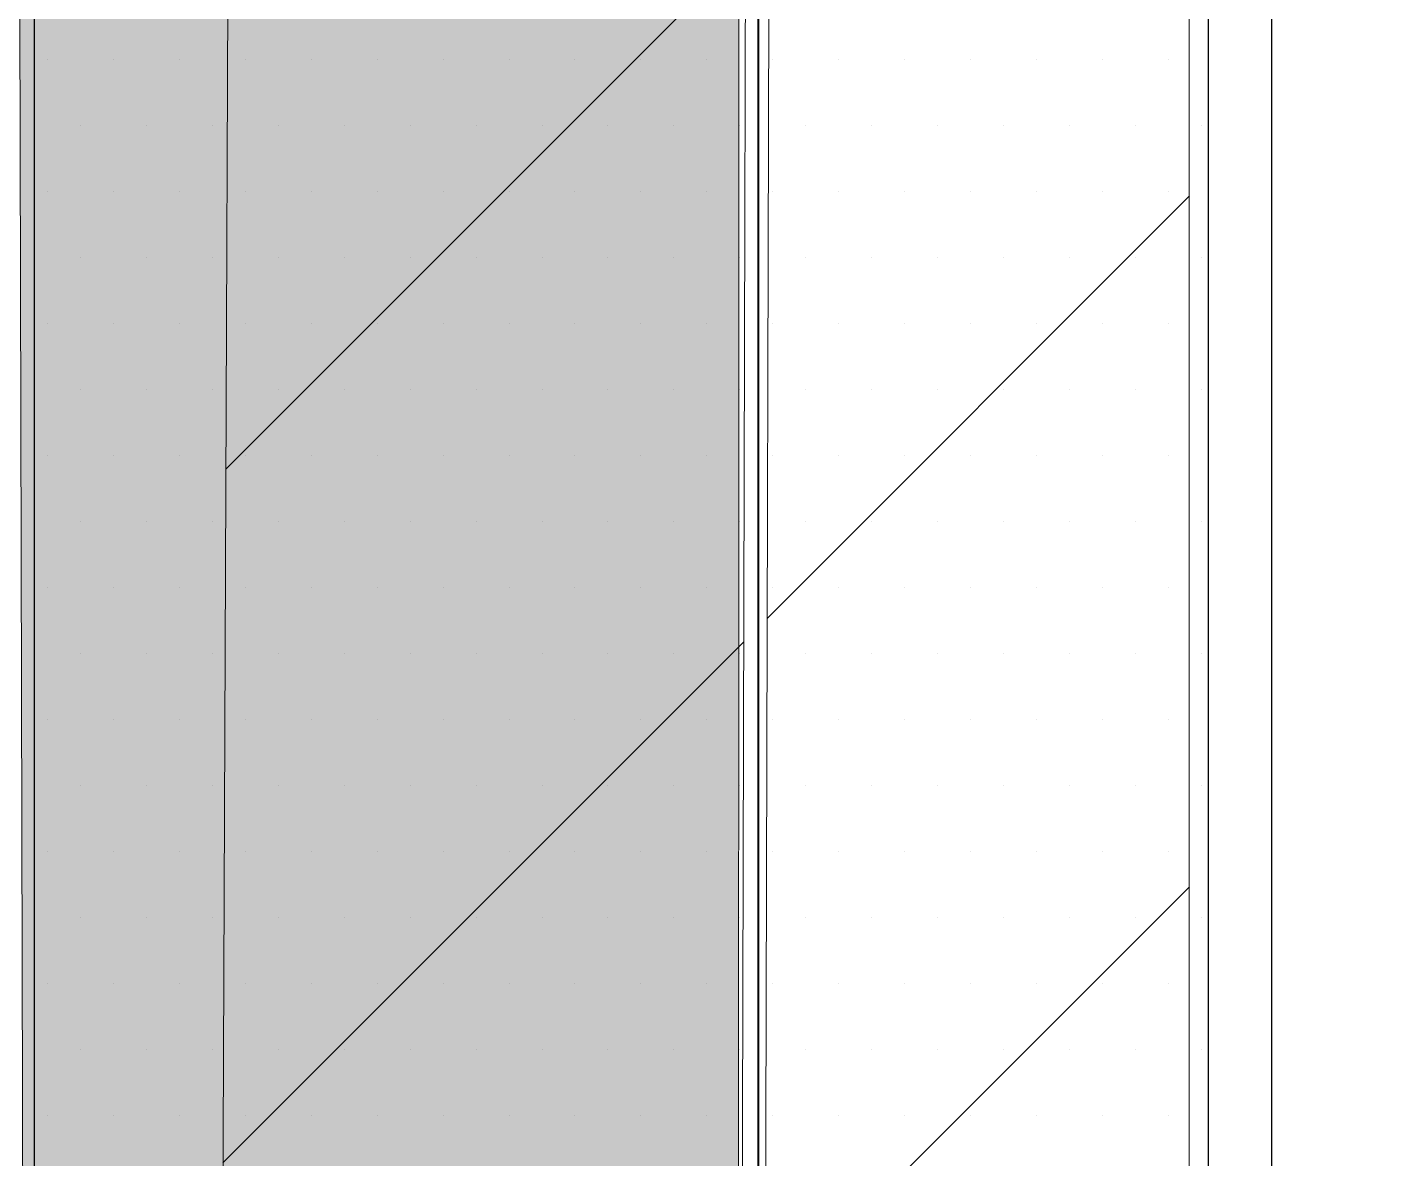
# Model space of a CAD drawing. Extents: x -1279 to 5791, y -3809 to 1769.
# Drawn here: x -649.15 to -621.53, y -2723.94 to -2700.78 of the extents above; entities that cross this region are included whole.
import ezdxf

# ---------------------------------------------------------------- set-up
doc = ezdxf.new("R2010")
doc.units = 0
doc.header["$MEASUREMENT"] = 0
for name, color, linetype, lineweight in [('.ATI-HATCH', 7, 'Continuous', 0), ('G-ANNO-TTLB', 7, 'Continuous', 0), ('Layer 12', 7, 'Continuous', 0), ('TYVEK', 7, 'Continuous', 0)]:
    doc.layers.add(name, color=color, linetype=linetype, lineweight=lineweight)
pattern_1 = [(45, (0, 0), (-7.071067, 7.07107), [])]

# ---------------------------------------------------------------- blocks, each defined once
blk = doc.blocks.new('Block_74')
at = {"layer": '.ATI-HATCH'}
for points, knots in [([(-634.164, -2797.622), (-634.164, -2797.622), (-634.164, -2769.558), (-634.164, -2769.558), (-634.164, -2769.558), (-634.177, -2664.619), (-634.177, -2664.619), (-634.177, -2664.619), (-649.005, -2655.929), (-649.005, -2655.929), (-649.005, -2655.929), (-649.004, -2805.979), (-649.004, -2805.979), (-649.004, -2805.979), (-644.452, -2803.416), (-644.452, -2803.416), (-644.452, -2803.416), (-634.164, -2797.622), (-634.164, -2797.622)], [0, 0, 0, 0, 1, 1, 1, 2, 2, 2, 3, 3, 3, 4, 4, 4, 5, 5, 5, 6, 6, 6, 6]), ([(-622.657, -2792.195), (-622.657, -2792.195), (-624.955, -2790.877), (-624.955, -2790.877), (-624.955, -2790.877), (-624.955, -2670.023), (-624.955, -2670.023), (-624.955, -2670.023), (-634.177, -2664.619), (-634.177, -2664.619), (-634.177, -2664.619), (-634.164, -2769.558), (-634.164, -2769.558), (-634.164, -2769.558), (-634.164, -2797.636), (-634.164, -2797.636)], [0, 0, 0, 0, 1, 1, 1, 2, 2, 2, 3, 3, 3, 4, 4, 4, 5, 5, 5, 5])]:
    blk.add_open_spline(points, degree=3, knots=knots, dxfattribs=at)
at = {"layer": '.ATI-HATCH', "color": 8, "lineweight": 0, "true_color": 0x808080}
for points in [[(-648.731, -2701.459), (-648.731, -2701.459), (-648.731, -2701.459), (-648.731, -2701.459)], [(-647.381, -2701.459), (-647.381, -2701.459), (-647.381, -2701.459), (-647.381, -2701.459)], [(-646.031, -2701.459), (-646.031, -2701.459), (-646.031, -2701.459), (-646.031, -2701.459)], [(-644.681, -2701.459), (-644.681, -2701.459), (-644.681, -2701.459), (-644.681, -2701.459)], [(-643.331, -2701.459), (-643.331, -2701.459), (-643.331, -2701.459), (-643.331, -2701.459)], [(-641.981, -2701.459), (-641.981, -2701.459), (-641.981, -2701.459), (-641.981, -2701.459)], [(-640.631, -2701.459), (-640.631, -2701.459), (-640.631, -2701.459), (-640.631, -2701.459)], [(-639.281, -2701.459), (-639.281, -2701.459), (-639.281, -2701.459), (-639.281, -2701.459)], [(-637.931, -2701.459), (-637.931, -2701.459), (-637.931, -2701.459), (-637.931, -2701.459)], [(-636.581, -2701.459), (-636.581, -2701.459), (-636.581, -2701.459), (-636.581, -2701.459)], [(-635.231, -2701.459), (-635.231, -2701.459), (-635.231, -2701.459), (-635.231, -2701.459)], [(-633.881, -2701.459), (-633.881, -2701.459), (-633.881, -2701.459), (-633.881, -2701.459)], [(-632.531, -2701.459), (-632.531, -2701.459), (-632.531, -2701.459), (-632.531, -2701.459)], [(-631.181, -2701.459), (-631.181, -2701.459), (-631.181, -2701.459), (-631.181, -2701.459)], [(-629.831, -2701.459), (-629.831, -2701.459), (-629.831, -2701.459), (-629.831, -2701.459)], [(-628.481, -2701.459), (-628.481, -2701.459), (-628.481, -2701.459), (-628.481, -2701.459)], [(-627.131, -2701.459), (-627.131, -2701.459), (-627.131, -2701.459), (-627.131, -2701.459)], [(-625.781, -2701.459), (-625.781, -2701.459), (-625.781, -2701.459), (-625.781, -2701.459)], [(-648.056, -2702.809), (-648.056, -2702.809), (-648.056, -2702.809), (-648.056, -2702.809)], [(-646.706, -2702.809), (-646.706, -2702.809), (-646.706, -2702.809), (-646.706, -2702.809)], [(-645.356, -2702.809), (-645.356, -2702.809), (-645.356, -2702.809), (-645.356, -2702.809)], [(-644.006, -2702.809), (-644.006, -2702.809), (-644.006, -2702.809), (-644.006, -2702.809)], [(-642.656, -2702.809), (-642.656, -2702.809), (-642.656, -2702.809), (-642.656, -2702.809)], [(-641.306, -2702.809), (-641.306, -2702.809), (-641.306, -2702.809), (-641.306, -2702.809)], [(-639.956, -2702.809), (-639.956, -2702.809), (-639.956, -2702.809), (-639.956, -2702.809)], [(-638.606, -2702.809), (-638.606, -2702.809), (-638.606, -2702.809), (-638.606, -2702.809)], [(-637.256, -2702.809), (-637.256, -2702.809), (-637.256, -2702.809), (-637.256, -2702.809)], [(-635.906, -2702.809), (-635.906, -2702.809), (-635.906, -2702.809), (-635.906, -2702.809)], [(-634.556, -2702.809), (-634.556, -2702.809), (-634.556, -2702.809), (-634.556, -2702.809)], [(-633.206, -2702.809), (-633.206, -2702.809), (-633.206, -2702.809), (-633.206, -2702.809)], [(-631.856, -2702.809), (-631.856, -2702.809), (-631.856, -2702.809), (-631.856, -2702.809)], [(-630.506, -2702.809), (-630.506, -2702.809), (-630.506, -2702.809), (-630.506, -2702.809)], [(-629.156, -2702.809), (-629.156, -2702.809), (-629.156, -2702.809), (-629.156, -2702.809)], [(-627.806, -2702.809), (-627.806, -2702.809), (-627.806, -2702.809), (-627.806, -2702.809)], [(-626.456, -2702.809), (-626.456, -2702.809), (-626.456, -2702.809), (-626.456, -2702.809)], [(-625.106, -2702.809), (-625.106, -2702.809), (-625.106, -2702.809), (-625.106, -2702.809)], [(-648.731, -2704.159), (-648.731, -2704.159), (-648.731, -2704.159), (-648.731, -2704.159)], [(-647.381, -2704.159), (-647.381, -2704.159), (-647.381, -2704.159), (-647.381, -2704.159)], [(-646.031, -2704.159), (-646.031, -2704.159), (-646.031, -2704.159), (-646.031, -2704.159)], [(-644.681, -2704.159), (-644.681, -2704.159), (-644.681, -2704.159), (-644.681, -2704.159)], [(-643.331, -2704.159), (-643.331, -2704.159), (-643.331, -2704.159), (-643.331, -2704.159)], [(-641.981, -2704.159), (-641.981, -2704.159), (-641.981, -2704.159), (-641.981, -2704.159)], [(-640.631, -2704.159), (-640.631, -2704.159), (-640.631, -2704.159), (-640.631, -2704.159)], [(-639.281, -2704.159), (-639.281, -2704.159), (-639.281, -2704.159), (-639.281, -2704.159)], [(-637.931, -2704.159), (-637.931, -2704.159), (-637.931, -2704.159), (-637.931, -2704.159)], [(-636.581, -2704.159), (-636.581, -2704.159), (-636.581, -2704.159), (-636.581, -2704.159)], [(-635.231, -2704.159), (-635.231, -2704.159), (-635.231, -2704.159), (-635.231, -2704.159)], [(-633.881, -2704.159), (-633.881, -2704.159), (-633.881, -2704.159), (-633.881, -2704.159)], [(-632.531, -2704.159), (-632.531, -2704.159), (-632.531, -2704.159), (-632.531, -2704.159)], [(-631.181, -2704.159), (-631.181, -2704.159), (-631.181, -2704.159), (-631.181, -2704.159)], [(-629.831, -2704.159), (-629.831, -2704.159), (-629.831, -2704.159), (-629.831, -2704.159)], [(-628.481, -2704.159), (-628.481, -2704.159), (-628.481, -2704.159), (-628.481, -2704.159)], [(-627.131, -2704.159), (-627.131, -2704.159), (-627.131, -2704.159), (-627.131, -2704.159)], [(-625.781, -2704.159), (-625.781, -2704.159), (-625.781, -2704.159), (-625.781, -2704.159)], [(-648.056, -2705.509), (-648.056, -2705.509), (-648.056, -2705.509), (-648.056, -2705.509)], [(-646.706, -2705.509), (-646.706, -2705.509), (-646.706, -2705.509), (-646.706, -2705.509)], [(-645.356, -2705.509), (-645.356, -2705.509), (-645.356, -2705.509), (-645.356, -2705.509)], [(-644.006, -2705.509), (-644.006, -2705.509), (-644.006, -2705.509), (-644.006, -2705.509)], [(-642.656, -2705.509), (-642.656, -2705.509), (-642.656, -2705.509), (-642.656, -2705.509)], [(-641.306, -2705.509), (-641.306, -2705.509), (-641.306, -2705.509), (-641.306, -2705.509)], [(-639.956, -2705.509), (-639.956, -2705.509), (-639.956, -2705.509), (-639.956, -2705.509)], [(-638.606, -2705.509), (-638.606, -2705.509), (-638.606, -2705.509), (-638.606, -2705.509)], [(-637.256, -2705.509), (-637.256, -2705.509), (-637.256, -2705.509), (-637.256, -2705.509)], [(-635.906, -2705.509), (-635.906, -2705.509), (-635.906, -2705.509), (-635.906, -2705.509)], [(-634.556, -2705.509), (-634.556, -2705.509), (-634.556, -2705.509), (-634.556, -2705.509)], [(-633.206, -2705.509), (-633.206, -2705.509), (-633.206, -2705.509), (-633.206, -2705.509)], [(-631.856, -2705.509), (-631.856, -2705.509), (-631.856, -2705.509), (-631.856, -2705.509)], [(-630.506, -2705.509), (-630.506, -2705.509), (-630.506, -2705.509), (-630.506, -2705.509)], [(-629.156, -2705.509), (-629.156, -2705.509), (-629.156, -2705.509), (-629.156, -2705.509)], [(-627.806, -2705.509), (-627.806, -2705.509), (-627.806, -2705.509), (-627.806, -2705.509)], [(-626.456, -2705.509), (-626.456, -2705.509), (-626.456, -2705.509), (-626.456, -2705.509)], [(-625.106, -2705.509), (-625.106, -2705.509), (-625.106, -2705.509), (-625.106, -2705.509)], [(-648.731, -2706.859), (-648.731, -2706.859), (-648.731, -2706.859), (-648.731, -2706.859)], [(-647.381, -2706.859), (-647.381, -2706.859), (-647.381, -2706.859), (-647.381, -2706.859)], [(-646.031, -2706.859), (-646.031, -2706.859), (-646.031, -2706.859), (-646.031, -2706.859)], [(-644.681, -2706.859), (-644.681, -2706.859), (-644.681, -2706.859), (-644.681, -2706.859)], [(-643.331, -2706.859), (-643.331, -2706.859), (-643.331, -2706.859), (-643.331, -2706.859)], [(-641.981, -2706.859), (-641.981, -2706.859), (-641.981, -2706.859), (-641.981, -2706.859)], [(-640.631, -2706.859), (-640.631, -2706.859), (-640.631, -2706.859), (-640.631, -2706.859)], [(-639.281, -2706.859), (-639.281, -2706.859), (-639.281, -2706.859), (-639.281, -2706.859)], [(-637.931, -2706.859), (-637.931, -2706.859), (-637.931, -2706.859), (-637.931, -2706.859)], [(-636.581, -2706.859), (-636.581, -2706.859), (-636.581, -2706.859), (-636.581, -2706.859)], [(-635.231, -2706.859), (-635.231, -2706.859), (-635.231, -2706.859), (-635.231, -2706.859)], [(-633.881, -2706.859), (-633.881, -2706.859), (-633.881, -2706.859), (-633.881, -2706.859)], [(-632.531, -2706.859), (-632.531, -2706.859), (-632.531, -2706.859), (-632.531, -2706.859)], [(-631.181, -2706.859), (-631.181, -2706.859), (-631.181, -2706.859), (-631.181, -2706.859)], [(-629.831, -2706.859), (-629.831, -2706.859), (-629.831, -2706.859), (-629.831, -2706.859)], [(-628.481, -2706.859), (-628.481, -2706.859), (-628.481, -2706.859), (-628.481, -2706.859)], [(-627.131, -2706.859), (-627.131, -2706.859), (-627.131, -2706.859), (-627.131, -2706.859)], [(-625.781, -2706.859), (-625.781, -2706.859), (-625.781, -2706.859), (-625.781, -2706.859)], [(-648.056, -2708.209), (-648.056, -2708.209), (-648.056, -2708.209), (-648.056, -2708.209)], [(-646.706, -2708.209), (-646.706, -2708.209), (-646.706, -2708.209), (-646.706, -2708.209)], [(-645.356, -2708.209), (-645.356, -2708.209), (-645.356, -2708.209), (-645.356, -2708.209)], [(-644.006, -2708.209), (-644.006, -2708.209), (-644.006, -2708.209), (-644.006, -2708.209)], [(-642.656, -2708.209), (-642.656, -2708.209), (-642.656, -2708.209), (-642.656, -2708.209)], [(-641.306, -2708.209), (-641.306, -2708.209), (-641.306, -2708.209), (-641.306, -2708.209)], [(-639.956, -2708.209), (-639.956, -2708.209), (-639.956, -2708.209), (-639.956, -2708.209)], [(-638.606, -2708.209), (-638.606, -2708.209), (-638.606, -2708.209), (-638.606, -2708.209)], [(-637.256, -2708.209), (-637.256, -2708.209), (-637.256, -2708.209), (-637.256, -2708.209)], [(-635.906, -2708.209), (-635.906, -2708.209), (-635.906, -2708.209), (-635.906, -2708.209)], [(-634.556, -2708.209), (-634.556, -2708.209), (-634.556, -2708.209), (-634.556, -2708.209)], [(-633.206, -2708.209), (-633.206, -2708.209), (-633.206, -2708.209), (-633.206, -2708.209)], [(-631.856, -2708.209), (-631.856, -2708.209), (-631.856, -2708.209), (-631.856, -2708.209)], [(-630.506, -2708.209), (-630.506, -2708.209), (-630.506, -2708.209), (-630.506, -2708.209)], [(-629.156, -2708.209), (-629.156, -2708.209), (-629.156, -2708.209), (-629.156, -2708.209)], [(-627.806, -2708.209), (-627.806, -2708.209), (-627.806, -2708.209), (-627.806, -2708.209)], [(-626.456, -2708.209), (-626.456, -2708.209), (-626.456, -2708.209), (-626.456, -2708.209)], [(-625.106, -2708.209), (-625.106, -2708.209), (-625.106, -2708.209), (-625.106, -2708.209)], [(-648.731, -2709.559), (-648.731, -2709.559), (-648.731, -2709.559), (-648.731, -2709.559)], [(-647.381, -2709.559), (-647.381, -2709.559), (-647.381, -2709.559), (-647.381, -2709.559)], [(-646.031, -2709.559), (-646.031, -2709.559), (-646.031, -2709.559), (-646.031, -2709.559)], [(-644.681, -2709.559), (-644.681, -2709.559), (-644.681, -2709.559), (-644.681, -2709.559)], [(-643.331, -2709.559), (-643.331, -2709.559), (-643.331, -2709.559), (-643.331, -2709.559)], [(-641.981, -2709.559), (-641.981, -2709.559), (-641.981, -2709.559), (-641.981, -2709.559)], [(-640.631, -2709.559), (-640.631, -2709.559), (-640.631, -2709.559), (-640.631, -2709.559)], [(-639.281, -2709.559), (-639.281, -2709.559), (-639.281, -2709.559), (-639.281, -2709.559)], [(-637.931, -2709.559), (-637.931, -2709.559), (-637.931, -2709.559), (-637.931, -2709.559)], [(-636.581, -2709.559), (-636.581, -2709.559), (-636.581, -2709.559), (-636.581, -2709.559)], [(-635.231, -2709.559), (-635.231, -2709.559), (-635.231, -2709.559), (-635.231, -2709.559)], [(-633.881, -2709.559), (-633.881, -2709.559), (-633.881, -2709.559), (-633.881, -2709.559)], [(-632.531, -2709.559), (-632.531, -2709.559), (-632.531, -2709.559), (-632.531, -2709.559)], [(-631.181, -2709.559), (-631.181, -2709.559), (-631.181, -2709.559), (-631.181, -2709.559)], [(-629.831, -2709.559), (-629.831, -2709.559), (-629.831, -2709.559), (-629.831, -2709.559)], [(-628.481, -2709.559), (-628.481, -2709.559), (-628.481, -2709.559), (-628.481, -2709.559)], [(-627.131, -2709.559), (-627.131, -2709.559), (-627.131, -2709.559), (-627.131, -2709.559)], [(-625.781, -2709.559), (-625.781, -2709.559), (-625.781, -2709.559), (-625.781, -2709.559)], [(-648.056, -2710.909), (-648.056, -2710.909), (-648.056, -2710.909), (-648.056, -2710.909)], [(-646.706, -2710.909), (-646.706, -2710.909), (-646.706, -2710.909), (-646.706, -2710.909)], [(-645.356, -2710.909), (-645.356, -2710.909), (-645.356, -2710.909), (-645.356, -2710.909)], [(-644.006, -2710.909), (-644.006, -2710.909), (-644.006, -2710.909), (-644.006, -2710.909)], [(-642.656, -2710.909), (-642.656, -2710.909), (-642.656, -2710.909), (-642.656, -2710.909)], [(-641.306, -2710.909), (-641.306, -2710.909), (-641.306, -2710.909), (-641.306, -2710.909)], [(-639.956, -2710.909), (-639.956, -2710.909), (-639.956, -2710.909), (-639.956, -2710.909)], [(-638.606, -2710.909), (-638.606, -2710.909), (-638.606, -2710.909), (-638.606, -2710.909)], [(-637.256, -2710.909), (-637.256, -2710.909), (-637.256, -2710.909), (-637.256, -2710.909)], [(-635.906, -2710.909), (-635.906, -2710.909), (-635.906, -2710.909), (-635.906, -2710.909)], [(-634.556, -2710.909), (-634.556, -2710.909), (-634.556, -2710.909), (-634.556, -2710.909)], [(-633.206, -2710.909), (-633.206, -2710.909), (-633.206, -2710.909), (-633.206, -2710.909)], [(-631.856, -2710.909), (-631.856, -2710.909), (-631.856, -2710.909), (-631.856, -2710.909)], [(-630.506, -2710.909), (-630.506, -2710.909), (-630.506, -2710.909), (-630.506, -2710.909)], [(-629.156, -2710.909), (-629.156, -2710.909), (-629.156, -2710.909), (-629.156, -2710.909)], [(-627.806, -2710.909), (-627.806, -2710.909), (-627.806, -2710.909), (-627.806, -2710.909)], [(-626.456, -2710.909), (-626.456, -2710.909), (-626.456, -2710.909), (-626.456, -2710.909)], [(-625.106, -2710.909), (-625.106, -2710.909), (-625.106, -2710.909), (-625.106, -2710.909)], [(-648.731, -2712.259), (-648.731, -2712.259), (-648.731, -2712.259), (-648.731, -2712.259)], [(-647.381, -2712.259), (-647.381, -2712.259), (-647.381, -2712.259), (-647.381, -2712.259)], [(-646.031, -2712.259), (-646.031, -2712.259), (-646.031, -2712.259), (-646.031, -2712.259)], [(-644.681, -2712.259), (-644.681, -2712.259), (-644.681, -2712.259), (-644.681, -2712.259)], [(-643.331, -2712.259), (-643.331, -2712.259), (-643.331, -2712.259), (-643.331, -2712.259)], [(-641.981, -2712.259), (-641.981, -2712.259), (-641.981, -2712.259), (-641.981, -2712.259)], [(-640.631, -2712.259), (-640.631, -2712.259), (-640.631, -2712.259), (-640.631, -2712.259)], [(-639.281, -2712.259), (-639.281, -2712.259), (-639.281, -2712.259), (-639.281, -2712.259)], [(-637.931, -2712.259), (-637.931, -2712.259), (-637.931, -2712.259), (-637.931, -2712.259)], [(-636.581, -2712.259), (-636.581, -2712.259), (-636.581, -2712.259), (-636.581, -2712.259)], [(-635.231, -2712.259), (-635.231, -2712.259), (-635.231, -2712.259), (-635.231, -2712.259)], [(-633.881, -2712.259), (-633.881, -2712.259), (-633.881, -2712.259), (-633.881, -2712.259)], [(-632.531, -2712.259), (-632.531, -2712.259), (-632.531, -2712.259), (-632.531, -2712.259)], [(-631.181, -2712.259), (-631.181, -2712.259), (-631.181, -2712.259), (-631.181, -2712.259)], [(-629.831, -2712.259), (-629.831, -2712.259), (-629.831, -2712.259), (-629.831, -2712.259)], [(-628.481, -2712.259), (-628.481, -2712.259), (-628.481, -2712.259), (-628.481, -2712.259)], [(-627.131, -2712.259), (-627.131, -2712.259), (-627.131, -2712.259), (-627.131, -2712.259)], [(-625.781, -2712.259), (-625.781, -2712.259), (-625.781, -2712.259), (-625.781, -2712.259)], [(-648.056, -2713.609), (-648.056, -2713.609), (-648.056, -2713.609), (-648.056, -2713.609)], [(-646.706, -2713.609), (-646.706, -2713.609), (-646.706, -2713.609), (-646.706, -2713.609)], [(-645.356, -2713.609), (-645.356, -2713.609), (-645.356, -2713.609), (-645.356, -2713.609)], [(-644.006, -2713.609), (-644.006, -2713.609), (-644.006, -2713.609), (-644.006, -2713.609)], [(-642.656, -2713.609), (-642.656, -2713.609), (-642.656, -2713.609), (-642.656, -2713.609)], [(-641.306, -2713.609), (-641.306, -2713.609), (-641.306, -2713.609), (-641.306, -2713.609)], [(-639.956, -2713.609), (-639.956, -2713.609), (-639.956, -2713.609), (-639.956, -2713.609)], [(-638.606, -2713.609), (-638.606, -2713.609), (-638.606, -2713.609), (-638.606, -2713.609)], [(-637.256, -2713.609), (-637.256, -2713.609), (-637.256, -2713.609), (-637.256, -2713.609)], [(-635.906, -2713.609), (-635.906, -2713.609), (-635.906, -2713.609), (-635.906, -2713.609)], [(-634.556, -2713.609), (-634.556, -2713.609), (-634.556, -2713.609), (-634.556, -2713.609)], [(-633.206, -2713.609), (-633.206, -2713.609), (-633.206, -2713.609), (-633.206, -2713.609)], [(-631.856, -2713.609), (-631.856, -2713.609), (-631.856, -2713.609), (-631.856, -2713.609)], [(-630.506, -2713.609), (-630.506, -2713.609), (-630.506, -2713.609), (-630.506, -2713.609)], [(-629.156, -2713.609), (-629.156, -2713.609), (-629.156, -2713.609), (-629.156, -2713.609)], [(-627.806, -2713.609), (-627.806, -2713.609), (-627.806, -2713.609), (-627.806, -2713.609)], [(-626.456, -2713.609), (-626.456, -2713.609), (-626.456, -2713.609), (-626.456, -2713.609)], [(-625.106, -2713.609), (-625.106, -2713.609), (-625.106, -2713.609), (-625.106, -2713.609)], [(-648.731, -2714.959), (-648.731, -2714.959), (-648.731, -2714.959), (-648.731, -2714.959)], [(-647.381, -2714.959), (-647.381, -2714.959), (-647.381, -2714.959), (-647.381, -2714.959)], [(-646.031, -2714.959), (-646.031, -2714.959), (-646.031, -2714.959), (-646.031, -2714.959)], [(-644.681, -2714.959), (-644.681, -2714.959), (-644.681, -2714.959), (-644.681, -2714.959)], [(-643.331, -2714.959), (-643.331, -2714.959), (-643.331, -2714.959), (-643.331, -2714.959)], [(-641.981, -2714.959), (-641.981, -2714.959), (-641.981, -2714.959), (-641.981, -2714.959)], [(-640.631, -2714.959), (-640.631, -2714.959), (-640.631, -2714.959), (-640.631, -2714.959)], [(-639.281, -2714.959), (-639.281, -2714.959), (-639.281, -2714.959), (-639.281, -2714.959)], [(-637.931, -2714.959), (-637.931, -2714.959), (-637.931, -2714.959), (-637.931, -2714.959)], [(-636.581, -2714.959), (-636.581, -2714.959), (-636.581, -2714.959), (-636.581, -2714.959)], [(-635.231, -2714.959), (-635.231, -2714.959), (-635.231, -2714.959), (-635.231, -2714.959)], [(-633.881, -2714.959), (-633.881, -2714.959), (-633.881, -2714.959), (-633.881, -2714.959)], [(-632.531, -2714.959), (-632.531, -2714.959), (-632.531, -2714.959), (-632.531, -2714.959)], [(-631.181, -2714.959), (-631.181, -2714.959), (-631.181, -2714.959), (-631.181, -2714.959)], [(-629.831, -2714.959), (-629.831, -2714.959), (-629.831, -2714.959), (-629.831, -2714.959)], [(-628.481, -2714.959), (-628.481, -2714.959), (-628.481, -2714.959), (-628.481, -2714.959)], [(-627.131, -2714.959), (-627.131, -2714.959), (-627.131, -2714.959), (-627.131, -2714.959)], [(-625.781, -2714.959), (-625.781, -2714.959), (-625.781, -2714.959), (-625.781, -2714.959)], [(-648.056, -2716.309), (-648.056, -2716.309), (-648.056, -2716.309), (-648.056, -2716.309)], [(-646.706, -2716.309), (-646.706, -2716.309), (-646.706, -2716.309), (-646.706, -2716.309)], [(-645.356, -2716.309), (-645.356, -2716.309), (-645.356, -2716.309), (-645.356, -2716.309)], [(-644.006, -2716.309), (-644.006, -2716.309), (-644.006, -2716.309), (-644.006, -2716.309)], [(-642.656, -2716.309), (-642.656, -2716.309), (-642.656, -2716.309), (-642.656, -2716.309)], [(-641.306, -2716.309), (-641.306, -2716.309), (-641.306, -2716.309), (-641.306, -2716.309)], [(-639.956, -2716.309), (-639.956, -2716.309), (-639.956, -2716.309), (-639.956, -2716.309)], [(-638.606, -2716.309), (-638.606, -2716.309), (-638.606, -2716.309), (-638.606, -2716.309)], [(-637.256, -2716.309), (-637.256, -2716.309), (-637.256, -2716.309), (-637.256, -2716.309)], [(-635.906, -2716.309), (-635.906, -2716.309), (-635.906, -2716.309), (-635.906, -2716.309)], [(-634.556, -2716.309), (-634.556, -2716.309), (-634.556, -2716.309), (-634.556, -2716.309)], [(-633.206, -2716.309), (-633.206, -2716.309), (-633.206, -2716.309), (-633.206, -2716.309)], [(-631.856, -2716.309), (-631.856, -2716.309), (-631.856, -2716.309), (-631.856, -2716.309)], [(-630.506, -2716.309), (-630.506, -2716.309), (-630.506, -2716.309), (-630.506, -2716.309)], [(-629.156, -2716.309), (-629.156, -2716.309), (-629.156, -2716.309), (-629.156, -2716.309)], [(-627.806, -2716.309), (-627.806, -2716.309), (-627.806, -2716.309), (-627.806, -2716.309)], [(-626.456, -2716.309), (-626.456, -2716.309), (-626.456, -2716.309), (-626.456, -2716.309)], [(-625.106, -2716.309), (-625.106, -2716.309), (-625.106, -2716.309), (-625.106, -2716.309)], [(-648.731, -2717.659), (-648.731, -2717.659), (-648.731, -2717.659), (-648.731, -2717.659)], [(-647.381, -2717.659), (-647.381, -2717.659), (-647.381, -2717.659), (-647.381, -2717.659)], [(-646.031, -2717.659), (-646.031, -2717.659), (-646.031, -2717.659), (-646.031, -2717.659)], [(-644.681, -2717.659), (-644.681, -2717.659), (-644.681, -2717.659), (-644.681, -2717.659)], [(-643.331, -2717.659), (-643.331, -2717.659), (-643.331, -2717.659), (-643.331, -2717.659)], [(-641.981, -2717.659), (-641.981, -2717.659), (-641.981, -2717.659), (-641.981, -2717.659)], [(-640.631, -2717.659), (-640.631, -2717.659), (-640.631, -2717.659), (-640.631, -2717.659)], [(-639.281, -2717.659), (-639.281, -2717.659), (-639.281, -2717.659), (-639.281, -2717.659)], [(-637.931, -2717.659), (-637.931, -2717.659), (-637.931, -2717.659), (-637.931, -2717.659)], [(-636.581, -2717.659), (-636.581, -2717.659), (-636.581, -2717.659), (-636.581, -2717.659)], [(-635.231, -2717.659), (-635.231, -2717.659), (-635.231, -2717.659), (-635.231, -2717.659)], [(-633.881, -2717.659), (-633.881, -2717.659), (-633.881, -2717.659), (-633.881, -2717.659)], [(-632.531, -2717.659), (-632.531, -2717.659), (-632.531, -2717.659), (-632.531, -2717.659)], [(-631.181, -2717.659), (-631.181, -2717.659), (-631.181, -2717.659), (-631.181, -2717.659)], [(-629.831, -2717.659), (-629.831, -2717.659), (-629.831, -2717.659), (-629.831, -2717.659)], [(-628.481, -2717.659), (-628.481, -2717.659), (-628.481, -2717.659), (-628.481, -2717.659)], [(-627.131, -2717.659), (-627.131, -2717.659), (-627.131, -2717.659), (-627.131, -2717.659)], [(-625.781, -2717.659), (-625.781, -2717.659), (-625.781, -2717.659), (-625.781, -2717.659)], [(-648.056, -2719.009), (-648.056, -2719.009), (-648.056, -2719.009), (-648.056, -2719.009)], [(-646.706, -2719.009), (-646.706, -2719.009), (-646.706, -2719.009), (-646.706, -2719.009)], [(-645.356, -2719.009), (-645.356, -2719.009), (-645.356, -2719.009), (-645.356, -2719.009)], [(-644.006, -2719.009), (-644.006, -2719.009), (-644.006, -2719.009), (-644.006, -2719.009)], [(-642.656, -2719.009), (-642.656, -2719.009), (-642.656, -2719.009), (-642.656, -2719.009)], [(-641.306, -2719.009), (-641.306, -2719.009), (-641.306, -2719.009), (-641.306, -2719.009)], [(-639.956, -2719.009), (-639.956, -2719.009), (-639.956, -2719.009), (-639.956, -2719.009)], [(-638.606, -2719.009), (-638.606, -2719.009), (-638.606, -2719.009), (-638.606, -2719.009)], [(-637.256, -2719.009), (-637.256, -2719.009), (-637.256, -2719.009), (-637.256, -2719.009)], [(-635.906, -2719.009), (-635.906, -2719.009), (-635.906, -2719.009), (-635.906, -2719.009)], [(-634.556, -2719.009), (-634.556, -2719.009), (-634.556, -2719.009), (-634.556, -2719.009)], [(-633.206, -2719.009), (-633.206, -2719.009), (-633.206, -2719.009), (-633.206, -2719.009)], [(-631.856, -2719.009), (-631.856, -2719.009), (-631.856, -2719.009), (-631.856, -2719.009)], [(-630.506, -2719.009), (-630.506, -2719.009), (-630.506, -2719.009), (-630.506, -2719.009)], [(-629.156, -2719.009), (-629.156, -2719.009), (-629.156, -2719.009), (-629.156, -2719.009)], [(-627.806, -2719.009), (-627.806, -2719.009), (-627.806, -2719.009), (-627.806, -2719.009)], [(-626.456, -2719.009), (-626.456, -2719.009), (-626.456, -2719.009), (-626.456, -2719.009)], [(-625.106, -2719.009), (-625.106, -2719.009), (-625.106, -2719.009), (-625.106, -2719.009)], [(-648.731, -2720.359), (-648.731, -2720.359), (-648.731, -2720.359), (-648.731, -2720.359)], [(-647.381, -2720.359), (-647.381, -2720.359), (-647.381, -2720.359), (-647.381, -2720.359)], [(-646.031, -2720.359), (-646.031, -2720.359), (-646.031, -2720.359), (-646.031, -2720.359)], [(-644.681, -2720.359), (-644.681, -2720.359), (-644.681, -2720.359), (-644.681, -2720.359)], [(-643.331, -2720.359), (-643.331, -2720.359), (-643.331, -2720.359), (-643.331, -2720.359)], [(-641.981, -2720.359), (-641.981, -2720.359), (-641.981, -2720.359), (-641.981, -2720.359)], [(-640.631, -2720.359), (-640.631, -2720.359), (-640.631, -2720.359), (-640.631, -2720.359)], [(-639.281, -2720.359), (-639.281, -2720.359), (-639.281, -2720.359), (-639.281, -2720.359)], [(-637.931, -2720.359), (-637.931, -2720.359), (-637.931, -2720.359), (-637.931, -2720.359)], [(-636.581, -2720.359), (-636.581, -2720.359), (-636.581, -2720.359), (-636.581, -2720.359)], [(-635.231, -2720.359), (-635.231, -2720.359), (-635.231, -2720.359), (-635.231, -2720.359)], [(-633.881, -2720.359), (-633.881, -2720.359), (-633.881, -2720.359), (-633.881, -2720.359)], [(-632.531, -2720.359), (-632.531, -2720.359), (-632.531, -2720.359), (-632.531, -2720.359)], [(-631.181, -2720.359), (-631.181, -2720.359), (-631.181, -2720.359), (-631.181, -2720.359)], [(-629.831, -2720.359), (-629.831, -2720.359), (-629.831, -2720.359), (-629.831, -2720.359)], [(-628.481, -2720.359), (-628.481, -2720.359), (-628.481, -2720.359), (-628.481, -2720.359)], [(-627.131, -2720.359), (-627.131, -2720.359), (-627.131, -2720.359), (-627.131, -2720.359)], [(-625.781, -2720.359), (-625.781, -2720.359), (-625.781, -2720.359), (-625.781, -2720.359)], [(-648.056, -2721.709), (-648.056, -2721.709), (-648.056, -2721.709), (-648.056, -2721.709)], [(-646.706, -2721.709), (-646.706, -2721.709), (-646.706, -2721.709), (-646.706, -2721.709)], [(-645.356, -2721.709), (-645.356, -2721.709), (-645.356, -2721.709), (-645.356, -2721.709)], [(-644.006, -2721.709), (-644.006, -2721.709), (-644.006, -2721.709), (-644.006, -2721.709)], [(-642.656, -2721.709), (-642.656, -2721.709), (-642.656, -2721.709), (-642.656, -2721.709)], [(-641.306, -2721.709), (-641.306, -2721.709), (-641.306, -2721.709), (-641.306, -2721.709)], [(-639.956, -2721.709), (-639.956, -2721.709), (-639.956, -2721.709), (-639.956, -2721.709)], [(-638.606, -2721.709), (-638.606, -2721.709), (-638.606, -2721.709), (-638.606, -2721.709)], [(-637.256, -2721.709), (-637.256, -2721.709), (-637.256, -2721.709), (-637.256, -2721.709)], [(-635.906, -2721.709), (-635.906, -2721.709), (-635.906, -2721.709), (-635.906, -2721.709)], [(-634.556, -2721.709), (-634.556, -2721.709), (-634.556, -2721.709), (-634.556, -2721.709)], [(-633.206, -2721.709), (-633.206, -2721.709), (-633.206, -2721.709), (-633.206, -2721.709)], [(-631.856, -2721.709), (-631.856, -2721.709), (-631.856, -2721.709), (-631.856, -2721.709)], [(-630.506, -2721.709), (-630.506, -2721.709), (-630.506, -2721.709), (-630.506, -2721.709)], [(-629.156, -2721.709), (-629.156, -2721.709), (-629.156, -2721.709), (-629.156, -2721.709)], [(-627.806, -2721.709), (-627.806, -2721.709), (-627.806, -2721.709), (-627.806, -2721.709)], [(-626.456, -2721.709), (-626.456, -2721.709), (-626.456, -2721.709), (-626.456, -2721.709)], [(-625.106, -2721.709), (-625.106, -2721.709), (-625.106, -2721.709), (-625.106, -2721.709)], [(-648.731, -2723.059), (-648.731, -2723.059), (-648.731, -2723.059), (-648.731, -2723.059)], [(-647.381, -2723.059), (-647.381, -2723.059), (-647.381, -2723.059), (-647.381, -2723.059)], [(-646.031, -2723.059), (-646.031, -2723.059), (-646.031, -2723.059), (-646.031, -2723.059)], [(-644.681, -2723.059), (-644.681, -2723.059), (-644.681, -2723.059), (-644.681, -2723.059)], [(-643.331, -2723.059), (-643.331, -2723.059), (-643.331, -2723.059), (-643.331, -2723.059)], [(-641.981, -2723.059), (-641.981, -2723.059), (-641.981, -2723.059), (-641.981, -2723.059)], [(-640.631, -2723.059), (-640.631, -2723.059), (-640.631, -2723.059), (-640.631, -2723.059)], [(-639.281, -2723.059), (-639.281, -2723.059), (-639.281, -2723.059), (-639.281, -2723.059)], [(-637.931, -2723.059), (-637.931, -2723.059), (-637.931, -2723.059), (-637.931, -2723.059)], [(-636.581, -2723.059), (-636.581, -2723.059), (-636.581, -2723.059), (-636.581, -2723.059)], [(-635.231, -2723.059), (-635.231, -2723.059), (-635.231, -2723.059), (-635.231, -2723.059)], [(-633.881, -2723.059), (-633.881, -2723.059), (-633.881, -2723.059), (-633.881, -2723.059)], [(-632.531, -2723.059), (-632.531, -2723.059), (-632.531, -2723.059), (-632.531, -2723.059)], [(-631.181, -2723.059), (-631.181, -2723.059), (-631.181, -2723.059), (-631.181, -2723.059)], [(-629.831, -2723.059), (-629.831, -2723.059), (-629.831, -2723.059), (-629.831, -2723.059)], [(-628.481, -2723.059), (-628.481, -2723.059), (-628.481, -2723.059), (-628.481, -2723.059)], [(-627.131, -2723.059), (-627.131, -2723.059), (-627.131, -2723.059), (-627.131, -2723.059)], [(-625.781, -2723.059), (-625.781, -2723.059), (-625.781, -2723.059), (-625.781, -2723.059)]]:
    blk.add_open_spline(points, degree=3, dxfattribs=at)

msp = doc.modelspace()

# ---------------------------------------------------------------- hatches: boundary and pattern name
at = {"layer": 'G-ANNO-TTLB', "true_color": 0xff00ff, "transparency": 33554687}
h = msp.add_hatch(color=6, dxfattribs=at)
edge = h.paths.add_edge_path()
edge.add_spline(control_points=[(1773.018, -3692.604), (1773.018, -3692.604), (-1156.5, -3692.604), (-1156.5, -3692.604), (-1156.5, -3692.604), (-1156.5, -1235.604), (-1156.5, -1235.604), (-1156.5, -1235.604), (1773.018, -1235.604), (1773.018, -1235.604), (1773.018, -1235.604), (1773.018, -3692.604), (1773.018, -3692.604)], knot_values=[0, 0, 0, 0, 1, 1, 1, 2, 2, 2, 3, 3, 3, 4, 4, 4, 4], degree=3, periodic=0)
edge = h.paths.add_edge_path()
edge.add_spline(control_points=[(-1147.5, -1244.604), (-1147.5, -1244.604), (-1147.5, -3683.604), (-1147.5, -3683.604), (-1147.5, -3683.604), (1764.018, -3683.604), (1764.018, -3683.604), (1764.018, -3683.604), (1764.018, -1244.604), (1764.018, -1244.604), (1764.018, -1244.604), (-1147.5, -1244.604), (-1147.5, -1244.604)], knot_values=[0, 0, 0, 0, 1, 1, 1, 2, 2, 2, 3, 3, 3, 4, 4, 4, 4], degree=3, periodic=0)
edge.add_line((-1147.5, -1244.604), (-1147.5, -1244.604))
at = {"layer": 'Layer 12', "true_color": 0x808080, "transparency": 33554457}
h = msp.add_hatch(color=8, dxfattribs=at)
h.dxf.hatch_style = 2
h.paths.add_polyline_path([(-634.414, -2770.29), (-634.584, -2770.382), (-634.578, -2664.908), (-649.407, -2656.012), (-649.109, -2778.278), (-667.615, -2788.337), (-667.58, -2816.721), (-634.107, -2798.127)])
at = {"layer": 'Layer 12', "true_color": 0x000000, "transparency": 33554687}
h = msp.add_hatch(dxfattribs=at)
h.set_pattern_fill('_U', color=18, scale=10, angle=45, style=2, pattern_type=0)
h.set_pattern_definition(pattern_1)
h.paths.add_polyline_path([(-634.691, -2797.517), (-645.465, -2803.366), (-644.872, -2658.642), (-634.35, -2664.875)])
h = msp.add_hatch(dxfattribs=at)
h.set_pattern_fill('_U', color=18, scale=10, angle=45, style=2, pattern_type=0)
h.set_pattern_definition(pattern_1)
h.paths.add_polyline_path([(-625.345, -2802.836), (-634.223, -2797.367), (-633.866, -2664.619), (-625.35, -2670.804)])

# ---------------------------------------------------------------- linework, layer by layer
at = {"layer": 'G-ANNO-TTLB'}
for points in [[(1773.018, -3692.604), (1773.018, -3692.604), (-1156.5, -3692.604), (-1156.5, -3692.604), (-1156.5, -3692.604), (-1156.5, -1235.604), (-1156.5, -1235.604), (-1156.5, -1235.604), (1773.018, -1235.604), (1773.018, -1235.604), (1773.018, -1235.604), (1773.018, -3692.604), (1773.018, -3692.604)], [(-1147.5, -1244.604), (-1147.5, -1244.604), (-1147.5, -3683.604), (-1147.5, -3683.604), (-1147.5, -3683.604), (1764.018, -3683.604), (1764.018, -3683.604), (1764.018, -3683.604), (1764.018, -1244.604), (1764.018, -1244.604), (1764.018, -1244.604), (-1147.5, -1244.604), (-1147.5, -1244.604)]]:
    msp.add_open_spline(points, degree=3, knots=[0, 0, 0, 0, 1, 1, 1, 2, 2, 2, 3, 3, 3, 4, 4, 4, 4], dxfattribs=at)
at = {"layer": 'Layer 12'}
for points in [[(-634.414, -2770.29), (-634.584, -2770.382), (-634.578, -2664.908), (-649.407, -2656.012), (-649.109, -2778.278), (-667.615, -2788.337), (-667.58, -2816.721), (-634.107, -2798.127)], [(-634.691, -2797.517), (-645.465, -2803.366), (-644.872, -2658.642), (-634.35, -2664.875)], [(-625.345, -2802.836), (-634.223, -2797.367), (-633.866, -2664.619), (-625.35, -2670.804)]]:
    msp.add_lwpolyline(points, close=True, dxfattribs=at)
at = {"layer": 'TYVEK', "color": 4, "lineweight": 25, "true_color": 0x00ffff}
for p, q in [((-649.005, -2655.929), (-649.004, -2805.979)), ((-634.177, -2664.619), (-634.164, -2769.558))]:
    msp.add_line(p, q, dxfattribs=at)
at = {"layer": 'TYVEK', "color": 18, "lineweight": 25, "true_color": 0x000000}
msp.add_line((-634.177, -2769.551), (-634.177, -2664.619), dxfattribs=at)
at = {"layer": 'TYVEK', "color": 3, "lineweight": 25, "true_color": 0x00ff00}
for p, q in [((-624.955, -2790.877), (-624.955, -2670.023)), ((-623.661, -2789.791), (-623.661, -2670.781))]:
    msp.add_line(p, q, dxfattribs=at)

# ---------------------------------------------------------------- block references
at = {"layer": '.ATI-HATCH'}
msp.add_blockref('Block_74', (0, 0), dxfattribs=at)

doc.saveas('drawing.dxf')
